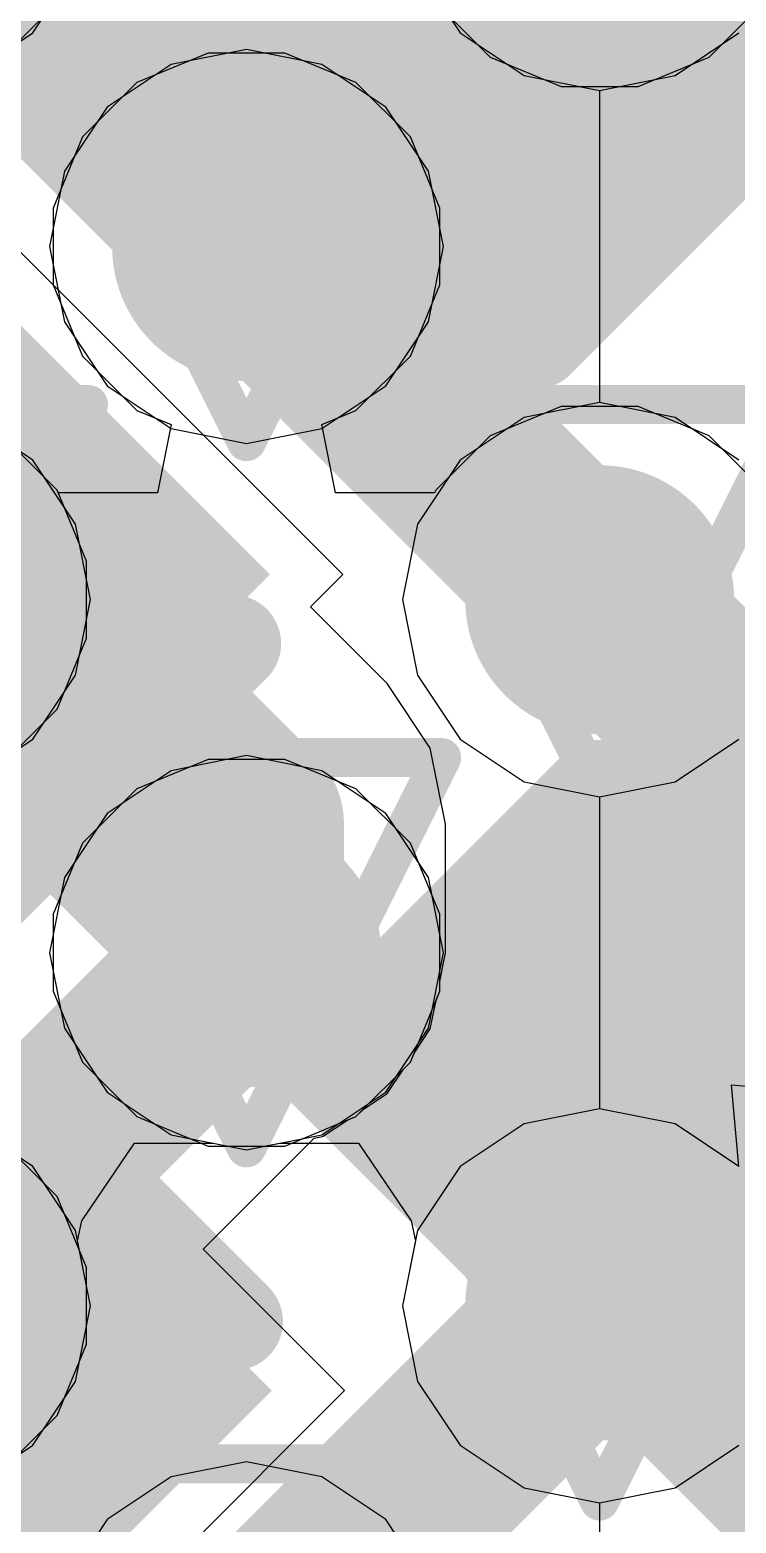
# Model space of a CAD drawing. Header units: inches. Extents: x -6 to 283, y -12 to 154.
# Drawn here: x 56.424 to 57.343, y 8.453 to 10.396 of the extents above; entities that cross this region are included whole.
import ezdxf

# ---------------------------------------------------------------- set-up
doc = ezdxf.new("R2010")
doc.units = ezdxf.units.IN
for name, color, linetype in [('Bottom Layer', 5, 'Continuous'), ('Bottom Overlay', 54, 'Continuous'), ('Bottom Paste', 16, 'Continuous'), ('Bottom Solder', 6, 'Continuous'), ('Drill Drawing', 1, 'Continuous'), ('GND-1', 16, 'Continuous'), ('GND-2', 90, 'Continuous'), ('GND-3', 216, 'Continuous'), ('GND-4', 54, 'Continuous'), ('PWR-1', 156, 'Continuous'), ('PWR-2', 130, 'Continuous'), ('Signal L1', 76, 'Continuous'), ('Signal L2', 6, 'Continuous'), ('Top Layer', 1, 'Continuous'), ('Top Paste', 8, 'Continuous'), ('Top Solder', 216, 'Continuous'), ('Via Holes', 16, 'Continuous')]:
    doc.layers.add(name, color=color, linetype=linetype)

# ---------------------------------------------------------------- blocks, each defined once
blk = doc.blocks.new('C___0402_B_38')
at = {"layer": 'Bottom Layer'}
for points in [[(-0.2413, 0.3175), (-0.2413, -0.3175), (-0.6985, -0.3175), (-0.6985, 0.3175)], [(0.6985, 0.3175), (0.6985, -0.3175), (0.2413, -0.3175), (0.2413, 0.3175)]]:
    blk.add_hatch(color=5, dxfattribs=at).paths.add_polyline_path(points)
at = {"layer": 'Bottom Paste'}
for points in [[(-0.2413, 0.3175), (-0.2413, -0.3175), (-0.6985, -0.3175), (-0.6985, 0.3175)], [(0.6985, 0.3175), (0.6985, -0.3175), (0.2413, -0.3175), (0.2413, 0.3175)]]:
    blk.add_hatch(color=16, dxfattribs=at).paths.add_polyline_path(points)
at = {"layer": 'Bottom Solder'}
for points in [[(-0.1813, 0.3775), (-0.1813, -0.3775), (-0.7585, -0.3775), (-0.7585, 0.3775)], [(0.7585, 0.3775), (0.7585, -0.3775), (0.1813, -0.3775), (0.1813, 0.3775)]]:
    blk.add_hatch(color=6, dxfattribs=at).paths.add_polyline_path(points)
at = {"layer": 'Bottom Overlay'}
for points in [[(-0.7874, -0.4064, 0.127, 0.127, 0), (-0.7874, 0.4064, 0.127, 0.127, 0)], [(-0.2794, 0.4064, 0.127, 0.127, 0), (-0.7874, 0.4064, 0.127, 0.127, 0)], [(0.7874, 0.4064, 0.127, 0.127, 0), (0.2794, 0.4064, 0.127, 0.127, 0)], [(0.7874, -0.4064, 0.127, 0.127, 0), (0.7874, 0.4064, 0.127, 0.127, 0)], [(-0.2794, -0.4064, 0.127, 0.127, 0), (-0.7874, -0.4064, 0.127, 0.127, 0)], [(0.7874, -0.4064, 0.127, 0.127, 0), (0.2794, -0.4064, 0.127, 0.127, 0)]]:
    blk.add_lwpolyline(points, format="xyseb", dxfattribs=at)
for points in [[(-0.8191, 0.4064, 0.0635, 0.0635, 1), (-0.7556, 0.4064, 0.0635, 0.0635, 1)], [(-0.8191, 0.4064, 0.0635, 0.0635, 1), (-0.7556, 0.4064, 0.0635, 0.0635, 1)], [(-0.3111, 0.4064, 0.0635, 0.0635, 1), (-0.2477, 0.4064, 0.0635, 0.0635, 1)], [(0.2477, 0.4064, 0.0635, 0.0635, 1), (0.3111, 0.4064, 0.0635, 0.0635, 1)], [(0.7556, 0.4064, 0.0635, 0.0635, 1), (0.8191, 0.4064, 0.0635, 0.0635, 1)], [(0.7556, 0.4064, 0.0635, 0.0635, 1), (0.8191, 0.4064, 0.0635, 0.0635, 1)], [(-0.8191, -0.4064, 0.0635, 0.0635, 1), (-0.7556, -0.4064, 0.0635, 0.0635, 1)], [(-0.8191, -0.4064, 0.0635, 0.0635, 1), (-0.7556, -0.4064, 0.0635, 0.0635, 1)], [(-0.3111, -0.4064, 0.0635, 0.0635, 1), (-0.2477, -0.4064, 0.0635, 0.0635, 1)], [(0.2477, -0.4064, 0.0635, 0.0635, 1), (0.3111, -0.4064, 0.0635, 0.0635, 1)], [(0.7556, -0.4064, 0.0635, 0.0635, 1), (0.8191, -0.4064, 0.0635, 0.0635, 1)], [(0.7556, -0.4064, 0.0635, 0.0635, 1), (0.8191, -0.4064, 0.0635, 0.0635, 1)]]:
    blk.add_lwpolyline(points, format="xyseb", close=True, dxfattribs=at)
blk = doc.blocks.new('BGA_565_15_5_14_4__57')
at = {"layer": 'Top Layer'}
h = blk.add_hatch(color=1, dxfattribs=at)
edge = h.paths.add_edge_path()
edge.add_arc((-2.275, 1.625), 0.125, 0, 360)
h = blk.add_hatch(color=1, dxfattribs=at)
edge = h.paths.add_edge_path()
edge.add_arc((-2.925, 0.975), 0.125, 0, 360)
h = blk.add_hatch(color=1, dxfattribs=at)
edge = h.paths.add_edge_path()
edge.add_arc((-2.275, 0.975), 0.125, 0, 360)
h = blk.add_hatch(color=1, dxfattribs=at)
edge = h.paths.add_edge_path()
edge.add_arc((-2.925, 0.325), 0.125, 0, 360)
at = {"layer": 'Top Paste'}
h = blk.add_hatch(color=8, dxfattribs=at)
edge = h.paths.add_edge_path()
edge.add_arc((-2.275, 1.625), 0.125, 0, 360)
h = blk.add_hatch(color=8, dxfattribs=at)
edge = h.paths.add_edge_path()
edge.add_arc((-2.925, 0.975), 0.125, 0, 360)
h = blk.add_hatch(color=8, dxfattribs=at)
edge = h.paths.add_edge_path()
edge.add_arc((-2.275, 0.975), 0.125, 0, 360)
h = blk.add_hatch(color=8, dxfattribs=at)
edge = h.paths.add_edge_path()
edge.add_arc((-2.925, 0.325), 0.125, 0, 360)
at = {"layer": 'Top Solder'}
h = blk.add_hatch(color=216, dxfattribs=at)
edge = h.paths.add_edge_path()
edge.add_arc((-2.275, 1.625), 0.175, 0, 360)
h = blk.add_hatch(color=216, dxfattribs=at)
edge = h.paths.add_edge_path()
edge.add_arc((-2.925, 0.975), 0.175, 0, 360)
h = blk.add_hatch(color=216, dxfattribs=at)
edge = h.paths.add_edge_path()
edge.add_arc((-2.275, 0.975), 0.175, 0, 360)
h = blk.add_hatch(color=216, dxfattribs=at)
edge = h.paths.add_edge_path()
edge.add_arc((-2.925, 0.325), 0.175, 0, 360)
blk = doc.blocks.new('C___0402_B_370')
at = {"layer": 'Bottom Layer'}
for points in [[(-0.2413, 0.3175), (-0.2413, -0.3175), (-0.6985, -0.3175), (-0.6985, 0.3175)], [(0.6985, 0.3175), (0.6985, -0.3175), (0.2413, -0.3175), (0.2413, 0.3175)]]:
    blk.add_hatch(color=5, dxfattribs=at).paths.add_polyline_path(points)
at = {"layer": 'Bottom Paste'}
for points in [[(-0.2413, 0.3175), (-0.2413, -0.3175), (-0.6985, -0.3175), (-0.6985, 0.3175)], [(0.6985, 0.3175), (0.6985, -0.3175), (0.2413, -0.3175), (0.2413, 0.3175)]]:
    blk.add_hatch(color=16, dxfattribs=at).paths.add_polyline_path(points)
at = {"layer": 'Bottom Solder'}
for points in [[(-0.1813, 0.3775), (-0.1813, -0.3775), (-0.7585, -0.3775), (-0.7585, 0.3775)], [(0.7585, 0.3775), (0.7585, -0.3775), (0.1813, -0.3775), (0.1813, 0.3775)]]:
    blk.add_hatch(color=6, dxfattribs=at).paths.add_polyline_path(points)
at = {"layer": 'Bottom Overlay'}
for points in [[(-0.7874, 0.4064, 0.127, 0.127, 0), (-0.7874, -0.4064, 0.127, 0.127, 0)], [(-0.7874, 0.4064, 0.127, 0.127, 0), (-0.2794, 0.4064, 0.127, 0.127, 0)], [(0.2794, 0.4064, 0.127, 0.127, 0), (0.7874, 0.4064, 0.127, 0.127, 0)], [(0.7874, 0.4064, 0.127, 0.127, 0), (0.7874, -0.4064, 0.127, 0.127, 0)], [(-0.7874, -0.4064, 0.127, 0.127, 0), (-0.2794, -0.4064, 0.127, 0.127, 0)], [(0.2794, -0.4064, 0.127, 0.127, 0), (0.7874, -0.4064, 0.127, 0.127, 0)]]:
    blk.add_lwpolyline(points, format="xyseb", dxfattribs=at)
for points in [[(-0.8191, 0.4064, 0.0635, 0.0635, 1), (-0.7556, 0.4064, 0.0635, 0.0635, 1)], [(-0.8191, 0.4064, 0.0635, 0.0635, 1), (-0.7556, 0.4064, 0.0635, 0.0635, 1)], [(-0.3111, 0.4064, 0.0635, 0.0635, 1), (-0.2477, 0.4064, 0.0635, 0.0635, 1)], [(0.2477, 0.4064, 0.0635, 0.0635, 1), (0.3111, 0.4064, 0.0635, 0.0635, 1)], [(0.7556, 0.4064, 0.0635, 0.0635, 1), (0.8191, 0.4064, 0.0635, 0.0635, 1)], [(0.7556, 0.4064, 0.0635, 0.0635, 1), (0.8191, 0.4064, 0.0635, 0.0635, 1)], [(-0.8191, -0.4064, 0.0635, 0.0635, 1), (-0.7556, -0.4064, 0.0635, 0.0635, 1)], [(-0.8191, -0.4064, 0.0635, 0.0635, 1), (-0.7556, -0.4064, 0.0635, 0.0635, 1)], [(-0.3111, -0.4064, 0.0635, 0.0635, 1), (-0.2477, -0.4064, 0.0635, 0.0635, 1)], [(0.2477, -0.4064, 0.0635, 0.0635, 1), (0.3111, -0.4064, 0.0635, 0.0635, 1)], [(0.7556, -0.4064, 0.0635, 0.0635, 1), (0.8191, -0.4064, 0.0635, 0.0635, 1)], [(0.7556, -0.4064, 0.0635, 0.0635, 1), (0.8191, -0.4064, 0.0635, 0.0635, 1)]]:
    blk.add_lwpolyline(points, format="xyseb", close=True, dxfattribs=at)
blk = doc.blocks.new('CAP_0201_B_374')
at = {"layer": 'Bottom Layer'}
for points in [[(-0.45, 0.15), (-0.15, 0.15), (-0.15, -0.15), (-0.45, -0.15)], [(0.15, 0.15), (0.45, 0.15), (0.45, -0.15), (0.15, -0.15)]]:
    blk.add_hatch(color=5, dxfattribs=at).paths.add_polyline_path(points)
at = {"layer": 'Bottom Paste'}
for points in [[(-0.45, 0.15), (-0.15, 0.15), (-0.15, -0.15), (-0.45, -0.15)], [(0.15, 0.15), (0.45, 0.15), (0.45, -0.15), (0.15, -0.15)]]:
    blk.add_hatch(color=16, dxfattribs=at).paths.add_polyline_path(points)
at = {"layer": 'Bottom Solder'}
for points in [[(-0.505, 0.205), (-0.095, 0.205), (-0.095, -0.205), (-0.505, -0.205)], [(0.095, 0.205), (0.505, 0.205), (0.505, -0.205), (0.095, -0.205)]]:
    blk.add_hatch(color=6, dxfattribs=at).paths.add_polyline_path(points)
at = {"layer": 'Bottom Overlay'}
for points in [[(-0.5334, 0.2286, 0.127, 0.127, 0), (-0.2032, 0.2286, 0.127, 0.127, 0)], [(-0.5334, -0.2286, 0.127, 0.127, 0), (-0.5334, 0.2286, 0.127, 0.127, 0)], [(0.2032, 0.2286, 0.127, 0.127, 0), (0.5334, 0.2286, 0.127, 0.127, 0)], [(0.5334, -0.2286, 0.127, 0.127, 0), (0.5334, 0.2286, 0.127, 0.127, 0)], [(-0.5334, -0.2286, 0.127, 0.127, 0), (-0.2032, -0.2286, 0.127, 0.127, 0)], [(0.2032, -0.2286, 0.127, 0.127, 0), (0.5334, -0.2286, 0.127, 0.127, 0)]]:
    blk.add_lwpolyline(points, format="xyseb", dxfattribs=at)
for points in [[(-0.5651, 0.2286, 0.0635, 0.0635, 1), (-0.5016, 0.2286, 0.0635, 0.0635, 1)], [(-0.5651, 0.2286, 0.0635, 0.0635, 1), (-0.5016, 0.2286, 0.0635, 0.0635, 1)], [(-0.2349, 0.2286, 0.0635, 0.0635, 1), (-0.1714, 0.2286, 0.0635, 0.0635, 1)], [(0.1714, 0.2286, 0.0635, 0.0635, 1), (0.2349, 0.2286, 0.0635, 0.0635, 1)], [(0.5016, 0.2286, 0.0635, 0.0635, 1), (0.5651, 0.2286, 0.0635, 0.0635, 1)], [(0.5016, 0.2286, 0.0635, 0.0635, 1), (0.5651, 0.2286, 0.0635, 0.0635, 1)], [(-0.5651, -0.2286, 0.0635, 0.0635, 1), (-0.5016, -0.2286, 0.0635, 0.0635, 1)], [(-0.5651, -0.2286, 0.0635, 0.0635, 1), (-0.5016, -0.2286, 0.0635, 0.0635, 1)], [(-0.2349, -0.2286, 0.0635, 0.0635, 1), (-0.1714, -0.2286, 0.0635, 0.0635, 1)], [(0.1714, -0.2286, 0.0635, 0.0635, 1), (0.2349, -0.2286, 0.0635, 0.0635, 1)], [(0.5016, -0.2286, 0.0635, 0.0635, 1), (0.5651, -0.2286, 0.0635, 0.0635, 1)], [(0.5016, -0.2286, 0.0635, 0.0635, 1), (0.5651, -0.2286, 0.0635, 0.0635, 1)]]:
    blk.add_lwpolyline(points, format="xyseb", close=True, dxfattribs=at)
blk = doc.blocks.new('C___0402_B_389')
at = {"layer": 'Bottom Layer'}
for points in [[(-0.2413, 0.3175), (-0.2413, -0.3175), (-0.6985, -0.3175), (-0.6985, 0.3175)], [(0.6985, 0.3175), (0.6985, -0.3175), (0.2413, -0.3175), (0.2413, 0.3175)]]:
    blk.add_hatch(color=5, dxfattribs=at).paths.add_polyline_path(points)
at = {"layer": 'Bottom Paste'}
for points in [[(-0.2413, 0.3175), (-0.2413, -0.3175), (-0.6985, -0.3175), (-0.6985, 0.3175)], [(0.6985, 0.3175), (0.6985, -0.3175), (0.2413, -0.3175), (0.2413, 0.3175)]]:
    blk.add_hatch(color=16, dxfattribs=at).paths.add_polyline_path(points)
at = {"layer": 'Bottom Solder'}
for points in [[(-0.1813, 0.3775), (-0.1813, -0.3775), (-0.7585, -0.3775), (-0.7585, 0.3775)], [(0.7585, 0.3775), (0.7585, -0.3775), (0.1813, -0.3775), (0.1813, 0.3775)]]:
    blk.add_hatch(color=6, dxfattribs=at).paths.add_polyline_path(points)
at = {"layer": 'Bottom Overlay'}
for points in [[(-0.7874, 0.4064, 0.127, 0.127, 0), (-0.7874, -0.4064, 0.127, 0.127, 0)], [(-0.2794, 0.4064, 0.127, 0.127, 0), (-0.7874, 0.4064, 0.127, 0.127, 0)], [(0.7874, 0.4064, 0.127, 0.127, 0), (0.2794, 0.4064, 0.127, 0.127, 0)], [(0.7874, 0.4064, 0.127, 0.127, 0), (0.7874, -0.4064, 0.127, 0.127, 0)], [(-0.2794, -0.4064, 0.127, 0.127, 0), (-0.7874, -0.4064, 0.127, 0.127, 0)], [(0.7874, -0.4064, 0.127, 0.127, 0), (0.2794, -0.4064, 0.127, 0.127, 0)]]:
    blk.add_lwpolyline(points, format="xyseb", dxfattribs=at)
for points in [[(-0.8191, 0.4064, 0.0635, 0.0635, 1), (-0.7556, 0.4064, 0.0635, 0.0635, 1)], [(-0.8191, 0.4064, 0.0635, 0.0635, 1), (-0.7556, 0.4064, 0.0635, 0.0635, 1)], [(-0.3111, 0.4064, 0.0635, 0.0635, 1), (-0.2477, 0.4064, 0.0635, 0.0635, 1)], [(0.2477, 0.4064, 0.0635, 0.0635, 1), (0.3111, 0.4064, 0.0635, 0.0635, 1)], [(0.7556, 0.4064, 0.0635, 0.0635, 1), (0.8191, 0.4064, 0.0635, 0.0635, 1)], [(0.7556, 0.4064, 0.0635, 0.0635, 1), (0.8191, 0.4064, 0.0635, 0.0635, 1)], [(-0.8191, -0.4064, 0.0635, 0.0635, 1), (-0.7556, -0.4064, 0.0635, 0.0635, 1)], [(-0.8191, -0.4064, 0.0635, 0.0635, 1), (-0.7556, -0.4064, 0.0635, 0.0635, 1)], [(-0.3111, -0.4064, 0.0635, 0.0635, 1), (-0.2477, -0.4064, 0.0635, 0.0635, 1)], [(0.2477, -0.4064, 0.0635, 0.0635, 1), (0.3111, -0.4064, 0.0635, 0.0635, 1)], [(0.7556, -0.4064, 0.0635, 0.0635, 1), (0.8191, -0.4064, 0.0635, 0.0635, 1)], [(0.7556, -0.4064, 0.0635, 0.0635, 1), (0.8191, -0.4064, 0.0635, 0.0635, 1)]]:
    blk.add_lwpolyline(points, format="xyseb", close=True, dxfattribs=at)

msp = doc.modelspace()

# ---------------------------------------------------------------- hatches: boundary and pattern name
at = {"layer": 'Bottom Layer'}
h = msp.add_hatch(color=5, dxfattribs=at)
edge = h.paths.add_edge_path()
edge.add_arc((56.7059, 10.1145), 0.15, 0, 360)
h = msp.add_hatch(color=5, dxfattribs=at)
edge = h.paths.add_edge_path()
edge.add_arc((57.1655, 9.6548), 0.15, 0, 360)
h = msp.add_hatch(color=5, dxfattribs=at)
edge = h.paths.add_edge_path()
edge.add_arc((56.7059, 9.1952), 0.15, 0, 360)
h = msp.add_hatch(color=5, dxfattribs=at)
edge = h.paths.add_edge_path()
edge.add_arc((57.1655, 8.7356), 0.15, 0, 360)
at = {"layer": 'GND-1'}
h = msp.add_hatch(color=16, dxfattribs=at)
edge = h.paths.add_edge_path()
edge.add_arc((56.7059, 10.1145), 0.15, 0, 360)
h = msp.add_hatch(color=16, dxfattribs=at)
edge = h.paths.add_edge_path()
edge.add_arc((57.1655, 9.6548), 0.15, 0, 360)
h = msp.add_hatch(color=16, dxfattribs=at)
edge = h.paths.add_edge_path()
edge.add_arc((56.7059, 9.1952), 0.15, 0, 360)
h = msp.add_hatch(color=16, dxfattribs=at)
edge = h.paths.add_edge_path()
edge.add_arc((57.1655, 8.7356), 0.15, 0, 360)
at = {"layer": 'GND-2'}
h = msp.add_hatch(color=90, dxfattribs=at)
edge = h.paths.add_edge_path()
edge.add_arc((56.7059, 10.1145), 0.15, 0, 360)
h = msp.add_hatch(color=90, dxfattribs=at)
edge = h.paths.add_edge_path()
edge.add_arc((57.1655, 9.6548), 0.15, 0, 360)
h = msp.add_hatch(color=90, dxfattribs=at)
edge = h.paths.add_edge_path()
edge.add_arc((56.7059, 9.1952), 0.15, 0, 360)
h = msp.add_hatch(color=90, dxfattribs=at)
edge = h.paths.add_edge_path()
edge.add_arc((57.1655, 8.7356), 0.15, 0, 360)
at = {"layer": 'GND-3'}
h = msp.add_hatch(color=216, dxfattribs=at)
edge = h.paths.add_edge_path()
edge.add_arc((56.7059, 10.1145), 0.15, 0, 360)
h = msp.add_hatch(color=216, dxfattribs=at)
edge = h.paths.add_edge_path()
edge.add_arc((57.1655, 9.6548), 0.15, 0, 360)
h = msp.add_hatch(color=216, dxfattribs=at)
edge = h.paths.add_edge_path()
edge.add_arc((56.7059, 9.1952), 0.15, 0, 360)
h = msp.add_hatch(color=216, dxfattribs=at)
edge = h.paths.add_edge_path()
edge.add_arc((57.1655, 8.7356), 0.15, 0, 360)
at = {"layer": 'GND-4'}
h = msp.add_hatch(color=54, dxfattribs=at)
edge = h.paths.add_edge_path()
edge.add_arc((56.7059, 10.1145), 0.15, 0, 360)
h = msp.add_hatch(color=54, dxfattribs=at)
edge = h.paths.add_edge_path()
edge.add_arc((57.1655, 9.6548), 0.15, 0, 360)
h = msp.add_hatch(color=54, dxfattribs=at)
edge = h.paths.add_edge_path()
edge.add_arc((56.7059, 9.1952), 0.15, 0, 360)
h = msp.add_hatch(color=54, dxfattribs=at)
edge = h.paths.add_edge_path()
edge.add_arc((57.1655, 8.7356), 0.15, 0, 360)
at = {"layer": 'PWR-1'}
h = msp.add_hatch(color=156, dxfattribs=at)
edge = h.paths.add_edge_path()
edge.add_arc((56.7059, 10.1145), 0.15, 0, 360)
h = msp.add_hatch(color=156, dxfattribs=at)
edge = h.paths.add_edge_path()
edge.add_arc((57.1655, 9.6548), 0.15, 0, 360)
h = msp.add_hatch(color=156, dxfattribs=at)
edge = h.paths.add_edge_path()
edge.add_arc((56.7059, 9.1952), 0.15, 0, 360)
h = msp.add_hatch(color=156, dxfattribs=at)
edge = h.paths.add_edge_path()
edge.add_arc((57.1655, 8.7356), 0.15, 0, 360)
at = {"layer": 'PWR-2'}
h = msp.add_hatch(color=130, dxfattribs=at)
edge = h.paths.add_edge_path()
edge.add_arc((56.7059, 10.1145), 0.15, 0, 360)
h = msp.add_hatch(color=130, dxfattribs=at)
edge = h.paths.add_edge_path()
edge.add_arc((57.1655, 9.6548), 0.15, 0, 360)
h = msp.add_hatch(color=130, dxfattribs=at)
edge = h.paths.add_edge_path()
edge.add_arc((56.7059, 9.1952), 0.15, 0, 360)
h = msp.add_hatch(color=130, dxfattribs=at)
edge = h.paths.add_edge_path()
edge.add_arc((57.1655, 8.7356), 0.15, 0, 360)
at = {"layer": 'Signal L1'}
h = msp.add_hatch(color=76, dxfattribs=at)
edge = h.paths.add_edge_path()
edge.add_arc((56.7059, 10.1145), 0.15, 0, 360)
h = msp.add_hatch(color=76, dxfattribs=at)
edge = h.paths.add_edge_path()
edge.add_arc((57.1655, 9.6548), 0.15, 0, 360)
h = msp.add_hatch(color=76, dxfattribs=at)
edge = h.paths.add_edge_path()
edge.add_arc((56.7059, 9.1952), 0.15, 0, 360)
h = msp.add_hatch(color=76, dxfattribs=at)
edge = h.paths.add_edge_path()
edge.add_arc((57.1655, 8.7356), 0.15, 0, 360)
at = {"layer": 'Signal L2'}
h = msp.add_hatch(color=6, dxfattribs=at)
edge = h.paths.add_edge_path()
edge.add_arc((56.7059, 10.1145), 0.15, 0, 360)
h = msp.add_hatch(color=6, dxfattribs=at)
edge = h.paths.add_edge_path()
edge.add_arc((57.1655, 9.6548), 0.15, 0, 360)
h = msp.add_hatch(color=6, dxfattribs=at)
edge = h.paths.add_edge_path()
edge.add_arc((56.7059, 9.1952), 0.15, 0, 360)
h = msp.add_hatch(color=6, dxfattribs=at)
edge = h.paths.add_edge_path()
edge.add_arc((57.1655, 8.7356), 0.15, 0, 360)
at = {"layer": 'Top Layer'}
h = msp.add_hatch(color=1, dxfattribs=at)
edge = h.paths.add_edge_path()
edge.add_arc((56.7059, 10.1145), 0.15, 0, 360)
h = msp.add_hatch(color=1, dxfattribs=at)
edge = h.paths.add_edge_path()
edge.add_arc((57.1655, 9.6548), 0.15, 0, 360)
h = msp.add_hatch(color=1, dxfattribs=at)
edge = h.paths.add_edge_path()
edge.add_arc((56.7059, 9.1952), 0.15, 0, 360)
h = msp.add_hatch(color=1, dxfattribs=at)
edge = h.paths.add_edge_path()
edge.add_arc((57.1655, 8.7356), 0.15, 0, 360)
at = {"layer": 'Via Holes'}
h = msp.add_hatch(color=7, dxfattribs=at)
edge = h.paths.add_edge_path()
edge.add_arc((56.7059, 10.1145), 0.075, 0, 360)
h = msp.add_hatch(color=7, dxfattribs=at)
edge = h.paths.add_edge_path()
edge.add_arc((57.1655, 9.6548), 0.075, 0, 360)
h = msp.add_hatch(color=7, dxfattribs=at)
edge = h.paths.add_edge_path()
edge.add_arc((56.7059, 9.1952), 0.075, 0, 360)
h = msp.add_hatch(color=7, dxfattribs=at)
edge = h.paths.add_edge_path()
edge.add_arc((57.1655, 8.7356), 0.075, 0, 360)

# ---------------------------------------------------------------- linework, layer by layer
at = {"layer": 'Bottom Layer'}
for p, q in [((56.8313, 9.6875), (56.2027, 10.3161)), ((56.7892, 9.6454), (56.8313, 9.6875)), ((56.8891, 9.5455), (56.7892, 9.6454)), ((56.9452, 9.4615), (56.8891, 9.5455)), ((56.9649, 9.3624), (56.9452, 9.4615)), ((56.9649, 9.1952), (56.9649, 9.3624)), ((56.9575, 9.158), (56.9649, 9.1952)), ((56.9575, 9.1452), (56.9575, 9.158)), ((56.9526, 9.1333), (56.9575, 9.1452)), ((56.9452, 9.0961), (56.9526, 9.1333)), ((56.9242, 9.0646), (56.9452, 9.0961)), ((56.9192, 9.0527), (56.9242, 9.0646)), ((56.8891, 9.0121), (56.9101, 9.0436)), ((56.9101, 9.0436), (56.9192, 9.0527)), ((56.8576, 8.9911), (56.8891, 9.0121)), ((56.8364, 8.977), (56.8484, 8.9819)), ((56.8484, 8.9819), (56.8576, 8.9911)), ((56.805, 8.956), (56.8364, 8.977)), ((56.6497, 8.8094), (56.7941, 8.9538)), ((56.7941, 8.9538), (56.805, 8.956)), ((56.8337, 8.6254), (56.6497, 8.8094)), ((56.2051, 7.9968), (56.8337, 8.6254))]:
    msp.add_line(p, q, dxfattribs=at)
for points in [[(56.2918, 9.7766, 0.254, 0.254, 0), (56.7059, 9.3624, 0.254, 0.254, 0)], [(56.7059, 9.1952, 0.254, 0.254, 0), (56.7059, 9.3624, 0.254, 0.254, 0)], [(56.2463, 8.7356, 0.2032, 0.2032, 0), (56.7059, 9.1952, 0.2032, 0.2032, 0)]]:
    msp.add_lwpolyline(points, format="xyseb", dxfattribs=at)
for points in [[(56.6424, 9.3624, 0.127, 0.127, 1), (56.7694, 9.3624, 0.127, 0.127, 1)], [(56.6424, 9.3624, 0.127, 0.127, 1), (56.7694, 9.3624, 0.127, 0.127, 1)], [(56.6424, 9.1952, 0.127, 0.127, 1), (56.7694, 9.1952, 0.127, 0.127, 1)], [(56.6551, 9.1952, 0.1016, 0.1016, 1), (56.7567, 9.1952, 0.1016, 0.1016, 1)]]:
    msp.add_lwpolyline(points, format="xyseb", close=True, dxfattribs=at)
at = {"layer": 'Drill Drawing'}
for points in [[(56.9115, 10.8281, 0.0508, 0.0508, 0), (57.1655, 10.3201, 0.0508, 0.0508, 0)], [(57.1655, 10.3201, 0.0508, 0.0508, 0), (57.4195, 10.8281, 0.0508, 0.0508, 0)], [(56.4519, 10.3685, 0.0508, 0.0508, 0), (56.9599, 10.3685, 0.0508, 0.0508, 0)], [(56.4519, 10.3685, 0.0508, 0.0508, 0), (56.7059, 9.8605, 0.0508, 0.0508, 0)], [(56.7059, 9.8605, 0.0508, 0.0508, 0), (56.9599, 10.3685, 0.0508, 0.0508, 0)], [(55.9923, 9.9088, 0.0508, 0.0508, 0), (56.5003, 9.9088, 0.0508, 0.0508, 0)], [(56.2463, 9.4008, 0.0508, 0.0508, 0), (56.5003, 9.9088, 0.0508, 0.0508, 0)], [(56.9115, 9.9088, 0.0508, 0.0508, 0), (57.4195, 9.9088, 0.0508, 0.0508, 0)], [(56.9115, 9.9088, 0.0508, 0.0508, 0), (57.1655, 9.4008, 0.0508, 0.0508, 0)], [(57.1655, 9.4008, 0.0508, 0.0508, 0), (57.4195, 9.9088, 0.0508, 0.0508, 0)], [(56.4519, 9.4492, 0.0508, 0.0508, 0), (56.9599, 9.4492, 0.0508, 0.0508, 0)], [(56.4519, 9.4492, 0.0508, 0.0508, 0), (56.7059, 8.9412, 0.0508, 0.0508, 0)], [(56.7059, 8.9412, 0.0508, 0.0508, 0), (56.9599, 9.4492, 0.0508, 0.0508, 0)], [(55.9923, 8.9896, 0.0508, 0.0508, 0), (56.5003, 8.9896, 0.0508, 0.0508, 0)], [(56.2463, 8.4816, 0.0508, 0.0508, 0), (56.5003, 8.9896, 0.0508, 0.0508, 0)], [(56.9115, 8.9896, 0.0508, 0.0508, 0), (57.4195, 8.9896, 0.0508, 0.0508, 0)], [(56.9115, 8.9896, 0.0508, 0.0508, 0), (57.1655, 8.4816, 0.0508, 0.0508, 0)], [(57.1655, 8.4816, 0.0508, 0.0508, 0), (57.4195, 8.9896, 0.0508, 0.0508, 0)], [(56.4519, 8.53, 0.0508, 0.0508, 0), (56.9599, 8.53, 0.0508, 0.0508, 0)], [(56.4519, 8.53, 0.0508, 0.0508, 0), (56.7059, 8.022, 0.0508, 0.0508, 0)], [(56.7059, 8.022, 0.0508, 0.0508, 0), (56.9599, 8.53, 0.0508, 0.0508, 0)]]:
    msp.add_lwpolyline(points, format="xyseb", dxfattribs=at)
for points in [[(56.4392, 10.3685, 0.0254, 0.0254, 1), (56.4646, 10.3685, 0.0254, 0.0254, 1)], [(56.4392, 10.3685, 0.0254, 0.0254, 1), (56.4646, 10.3685, 0.0254, 0.0254, 1)], [(56.9472, 10.3685, 0.0254, 0.0254, 1), (56.9726, 10.3685, 0.0254, 0.0254, 1)], [(56.9472, 10.3685, 0.0254, 0.0254, 1), (56.9726, 10.3685, 0.0254, 0.0254, 1)], [(57.1528, 10.3201, 0.0254, 0.0254, 1), (57.1782, 10.3201, 0.0254, 0.0254, 1)], [(57.1528, 10.3201, 0.0254, 0.0254, 1), (57.1782, 10.3201, 0.0254, 0.0254, 1)], [(56.4876, 9.9088, 0.0254, 0.0254, 1), (56.513, 9.9088, 0.0254, 0.0254, 1)], [(56.4876, 9.9088, 0.0254, 0.0254, 1), (56.513, 9.9088, 0.0254, 0.0254, 1)], [(56.8988, 9.9088, 0.0254, 0.0254, 1), (56.9242, 9.9088, 0.0254, 0.0254, 1)], [(56.8988, 9.9088, 0.0254, 0.0254, 1), (56.9242, 9.9088, 0.0254, 0.0254, 1)], [(56.6932, 9.8605, 0.0254, 0.0254, 1), (56.7186, 9.8605, 0.0254, 0.0254, 1)], [(56.6932, 9.8605, 0.0254, 0.0254, 1), (56.7186, 9.8605, 0.0254, 0.0254, 1)], [(56.4392, 9.4492, 0.0254, 0.0254, 1), (56.4646, 9.4492, 0.0254, 0.0254, 1)], [(56.4392, 9.4492, 0.0254, 0.0254, 1), (56.4646, 9.4492, 0.0254, 0.0254, 1)], [(56.9472, 9.4492, 0.0254, 0.0254, 1), (56.9726, 9.4492, 0.0254, 0.0254, 1)], [(56.9472, 9.4492, 0.0254, 0.0254, 1), (56.9726, 9.4492, 0.0254, 0.0254, 1)], [(57.1528, 9.4008, 0.0254, 0.0254, 1), (57.1782, 9.4008, 0.0254, 0.0254, 1)], [(57.1528, 9.4008, 0.0254, 0.0254, 1), (57.1782, 9.4008, 0.0254, 0.0254, 1)], [(56.4876, 8.9896, 0.0254, 0.0254, 1), (56.513, 8.9896, 0.0254, 0.0254, 1)], [(56.4876, 8.9896, 0.0254, 0.0254, 1), (56.513, 8.9896, 0.0254, 0.0254, 1)], [(56.8988, 8.9896, 0.0254, 0.0254, 1), (56.9242, 8.9896, 0.0254, 0.0254, 1)], [(56.8988, 8.9896, 0.0254, 0.0254, 1), (56.9242, 8.9896, 0.0254, 0.0254, 1)], [(56.6932, 8.9412, 0.0254, 0.0254, 1), (56.7186, 8.9412, 0.0254, 0.0254, 1)], [(56.6932, 8.9412, 0.0254, 0.0254, 1), (56.7186, 8.9412, 0.0254, 0.0254, 1)], [(56.4392, 8.53, 0.0254, 0.0254, 1), (56.4646, 8.53, 0.0254, 0.0254, 1)], [(56.4392, 8.53, 0.0254, 0.0254, 1), (56.4646, 8.53, 0.0254, 0.0254, 1)], [(56.9472, 8.53, 0.0254, 0.0254, 1), (56.9726, 8.53, 0.0254, 0.0254, 1)], [(56.9472, 8.53, 0.0254, 0.0254, 1), (56.9726, 8.53, 0.0254, 0.0254, 1)], [(57.1528, 8.4816, 0.0254, 0.0254, 1), (57.1782, 8.4816, 0.0254, 0.0254, 1)], [(57.1528, 8.4816, 0.0254, 0.0254, 1), (57.1782, 8.4816, 0.0254, 0.0254, 1)]]:
    msp.add_lwpolyline(points, format="xyseb", close=True, dxfattribs=at)
at = {"layer": 'GND-1'}
for p, q in [((56.4596, 9.7974), (56.3888, 9.8681)), ((56.4979, 9.7049), (56.4596, 9.7974)), ((56.4979, 9.6048), (56.4979, 9.7049)), ((56.4596, 9.5123), (56.4979, 9.6048)), ((56.3888, 9.4415), (56.4596, 9.5123)), ((56.6559, 9.4468), (56.5634, 9.4085)), ((56.756, 9.4468), (56.6559, 9.4468)), ((56.8484, 9.4085), (56.756, 9.4468)), ((56.5634, 9.4085), (56.4926, 9.3377)), ((56.9192, 9.3377), (56.8484, 9.4085)), ((56.4926, 9.3377), (56.4543, 9.2453)), ((56.9575, 9.2453), (56.9192, 9.3377)), ((56.4543, 9.2453), (56.4543, 9.1452)), ((56.9575, 9.1452), (56.9575, 9.2453)), ((56.4543, 9.1452), (56.4926, 9.0527)), ((56.9192, 9.0527), (56.9575, 9.1452)), ((56.4926, 9.0527), (56.5634, 8.9819)), ((56.8484, 8.9819), (56.9192, 9.0527)), ((56.5634, 8.9819), (56.6559, 8.9436)), ((56.756, 8.9436), (56.8484, 8.9819)), ((56.4596, 8.8781), (56.3888, 8.9489)), ((56.6559, 8.9436), (56.756, 8.9436)), ((56.4979, 8.7856), (56.4596, 8.8781)), ((56.4979, 8.6856), (56.4979, 8.7856)), ((56.4596, 8.5931), (56.4979, 8.6856)), ((56.3888, 8.5223), (56.4596, 8.5931))]:
    msp.add_line(p, q, dxfattribs=at)
at = {"layer": 'GND-2'}
for p, q in [((56.4596, 9.7974), (56.3888, 9.8681)), ((56.4979, 9.7049), (56.4596, 9.7974)), ((56.4979, 9.6048), (56.4979, 9.7049)), ((56.4596, 9.5123), (56.4979, 9.6048)), ((56.3888, 9.4415), (56.4596, 9.5123)), ((56.6559, 9.4468), (56.5634, 9.4085)), ((56.756, 9.4468), (56.6559, 9.4468)), ((56.8484, 9.4085), (56.756, 9.4468)), ((56.5634, 9.4085), (56.4926, 9.3377)), ((56.9192, 9.3377), (56.8484, 9.4085)), ((56.4926, 9.3377), (56.4543, 9.2453)), ((56.9575, 9.2453), (56.9192, 9.3377)), ((56.4543, 9.2453), (56.4543, 9.1452)), ((56.9575, 9.1452), (56.9575, 9.2453)), ((56.4543, 9.1452), (56.4926, 9.0527)), ((56.9192, 9.0527), (56.9575, 9.1452)), ((56.4926, 9.0527), (56.5634, 8.9819)), ((56.8484, 8.9819), (56.9192, 9.0527)), ((56.5634, 8.9819), (56.6559, 8.9436)), ((56.756, 8.9436), (56.8484, 8.9819)), ((56.4596, 8.8781), (56.3888, 8.9489)), ((56.6559, 8.9436), (56.756, 8.9436)), ((56.4979, 8.7856), (56.4596, 8.8781)), ((56.4979, 8.6856), (56.4979, 8.7856)), ((56.4596, 8.5931), (56.4979, 8.6856)), ((56.3888, 8.5223), (56.4596, 8.5931))]:
    msp.add_line(p, q, dxfattribs=at)
at = {"layer": 'GND-3'}
for p, q in [((56.4596, 9.7974), (56.3888, 9.8681)), ((56.4979, 9.7049), (56.4596, 9.7974)), ((56.4979, 9.6048), (56.4979, 9.7049)), ((56.4596, 9.5123), (56.4979, 9.6048)), ((56.3888, 9.4415), (56.4596, 9.5123)), ((56.6559, 9.4468), (56.5634, 9.4085)), ((56.756, 9.4468), (56.6559, 9.4468)), ((56.8484, 9.4085), (56.756, 9.4468)), ((56.5634, 9.4085), (56.4926, 9.3377)), ((56.9192, 9.3377), (56.8484, 9.4085)), ((56.4926, 9.3377), (56.4543, 9.2453)), ((56.9575, 9.2453), (56.9192, 9.3377)), ((56.4543, 9.2453), (56.4543, 9.1452)), ((56.9575, 9.1452), (56.9575, 9.2453)), ((56.4543, 9.1452), (56.4926, 9.0527)), ((56.9192, 9.0527), (56.9575, 9.1452)), ((56.4926, 9.0527), (56.5634, 8.9819)), ((56.8484, 8.9819), (56.9192, 9.0527)), ((56.5634, 8.9819), (56.6559, 8.9436)), ((56.756, 8.9436), (56.8484, 8.9819)), ((56.4596, 8.8781), (56.3888, 8.9489)), ((56.6559, 8.9436), (56.756, 8.9436)), ((56.4979, 8.7856), (56.4596, 8.8781)), ((56.4979, 8.6856), (56.4979, 8.7856)), ((56.4596, 8.5931), (56.4979, 8.6856)), ((56.3888, 8.5223), (56.4596, 8.5931))]:
    msp.add_line(p, q, dxfattribs=at)
at = {"layer": 'GND-4'}
for p, q in [((56.4596, 9.7974), (56.3888, 9.8681)), ((56.4979, 9.7049), (56.4596, 9.7974)), ((56.4979, 9.6048), (56.4979, 9.7049)), ((56.4596, 9.5123), (56.4979, 9.6048)), ((56.3888, 9.4415), (56.4596, 9.5123)), ((56.6559, 9.4468), (56.5634, 9.4085)), ((56.756, 9.4468), (56.6559, 9.4468)), ((56.8484, 9.4085), (56.756, 9.4468)), ((56.5634, 9.4085), (56.4926, 9.3377)), ((56.9192, 9.3377), (56.8484, 9.4085)), ((56.4926, 9.3377), (56.4543, 9.2453)), ((56.9575, 9.2453), (56.9192, 9.3377)), ((56.4543, 9.2453), (56.4543, 9.1452)), ((56.9575, 9.1452), (56.9575, 9.2453)), ((56.4543, 9.1452), (56.4926, 9.0527)), ((56.9192, 9.0527), (56.9575, 9.1452)), ((56.4926, 9.0527), (56.5634, 8.9819)), ((56.8484, 8.9819), (56.9192, 9.0527)), ((56.5634, 8.9819), (56.6559, 8.9436)), ((56.756, 8.9436), (56.8484, 8.9819)), ((56.4596, 8.8781), (56.3888, 8.9489)), ((56.6559, 8.9436), (56.756, 8.9436)), ((56.4979, 8.7856), (56.4596, 8.8781)), ((56.4979, 8.6856), (56.4979, 8.7856)), ((56.4596, 8.5931), (56.4979, 8.6856)), ((56.3888, 8.5223), (56.4596, 8.5931))]:
    msp.add_line(p, q, dxfattribs=at)
at = {"layer": 'PWR-1'}
for p, q in [((56.4277, 10.3927), (56.4833, 10.4759)), ((56.9285, 10.4759), (56.9841, 10.3927)), ((56.3445, 10.3371), (56.4277, 10.3927)), ((56.9841, 10.3927), (57.0674, 10.3371)), ((56.7059, 10.371), (56.6077, 10.3515)), ((56.8041, 10.3515), (56.7059, 10.371)), ((56.6077, 10.3515), (56.5245, 10.2959)), ((56.8873, 10.2959), (56.8041, 10.3515)), ((57.0674, 10.3371), (57.1655, 10.3176)), ((57.1655, 10.3176), (57.1655, 9.9114)), ((56.5245, 10.2959), (56.4689, 10.2126)), ((56.9429, 10.2126), (56.8873, 10.2959)), ((56.4689, 10.2126), (56.4494, 10.1145)), ((56.9624, 10.1145), (56.9429, 10.2126)), ((56.4494, 10.1145), (56.4689, 10.0163)), ((56.9429, 10.0163), (56.9624, 10.1145)), ((56.4689, 10.0163), (56.5245, 9.9331)), ((56.8873, 9.9331), (56.9429, 10.0163)), ((56.5245, 9.9331), (56.6077, 9.8775)), ((56.8041, 9.8775), (56.8873, 9.9331)), ((57.1655, 9.9114), (57.0674, 9.8918)), ((56.6077, 9.8775), (56.7059, 9.8579)), ((56.7059, 9.8579), (56.8041, 9.8775)), ((57.0674, 9.8918), (56.9841, 9.8362)), ((56.9841, 9.8362), (56.9285, 9.753)), ((56.9285, 9.753), (56.909, 9.6548)), ((56.909, 9.6548), (56.9285, 9.5567)), ((56.9285, 9.5567), (56.9841, 9.4734)), ((56.9841, 9.4734), (57.0674, 9.4178)), ((57.0674, 9.4178), (57.1655, 9.3983)), ((57.1655, 9.3983), (57.1655, 8.9921)), ((57.1655, 8.9921), (57.0674, 8.9726)), ((57.0674, 8.9726), (56.9841, 8.917)), ((56.9841, 8.917), (56.9285, 8.8338)), ((56.9285, 8.8338), (56.909, 8.7356)), ((56.909, 8.7356), (56.9285, 8.6374)), ((56.9285, 8.6374), (56.9841, 8.5542)), ((56.9841, 8.5542), (57.0674, 8.4986)), ((56.7059, 8.5325), (56.6077, 8.513)), ((56.8041, 8.513), (56.7059, 8.5325)), ((56.6077, 8.513), (56.5245, 8.4574)), ((56.8873, 8.4574), (56.8041, 8.513)), ((57.0674, 8.4986), (57.1655, 8.4791)), ((57.1655, 8.4791), (57.1655, 8.0729)), ((56.5245, 8.4574), (56.4689, 8.3741)), ((56.9429, 8.3741), (56.8873, 8.4574))]:
    msp.add_line(p, q, dxfattribs=at)
at = {"layer": 'PWR-2'}
for p, q in [((56.4277, 10.3927), (56.4833, 10.4759)), ((56.9285, 10.4759), (56.9841, 10.3927)), ((56.3445, 10.3371), (56.4277, 10.3927)), ((56.9841, 10.3927), (57.0674, 10.3371)), ((57.2637, 10.3371), (57.3469, 10.3927)), ((56.7059, 10.371), (56.6077, 10.3515)), ((56.8041, 10.3515), (56.7059, 10.371)), ((56.6077, 10.3515), (56.5245, 10.2959)), ((56.8873, 10.2959), (56.8041, 10.3515)), ((57.0674, 10.3371), (57.1655, 10.3176)), ((57.1655, 10.3176), (57.2637, 10.3371)), ((56.5245, 10.2959), (56.4689, 10.2126)), ((56.9429, 10.2126), (56.8873, 10.2959)), ((56.4689, 10.2126), (56.4494, 10.1145)), ((56.9624, 10.1145), (56.9429, 10.2126)), ((56.4494, 10.1145), (56.4689, 10.0163)), ((56.9429, 10.0163), (56.9624, 10.1145)), ((56.4689, 10.0163), (56.5245, 9.9331)), ((56.8873, 9.9331), (56.9429, 10.0163)), ((56.5245, 9.9331), (56.6077, 9.8775)), ((56.8041, 9.8775), (56.8873, 9.9331)), ((57.1655, 9.9114), (57.0674, 9.8918)), ((57.2637, 9.8918), (57.1655, 9.9114)), ((56.4277, 9.8362), (56.3445, 9.8918)), ((56.6077, 9.8775), (56.7059, 9.8579)), ((56.7059, 9.8579), (56.8041, 9.8775)), ((57.0674, 9.8918), (56.9841, 9.8362)), ((57.3469, 9.8362), (57.2637, 9.8918)), ((56.4833, 9.753), (56.4277, 9.8362)), ((56.9841, 9.8362), (56.9285, 9.753)), ((56.5028, 9.6548), (56.4833, 9.753)), ((56.9285, 9.753), (56.909, 9.6548)), ((56.4833, 9.5567), (56.5028, 9.6548)), ((56.909, 9.6548), (56.9285, 9.5567)), ((56.4277, 9.4734), (56.4833, 9.5567)), ((56.9285, 9.5567), (56.9841, 9.4734)), ((56.3445, 9.4178), (56.4277, 9.4734)), ((56.9841, 9.4734), (57.0674, 9.4178)), ((57.2637, 9.4178), (57.3469, 9.4734)), ((56.7059, 9.4518), (56.6077, 9.4322)), ((56.8041, 9.4322), (56.7059, 9.4518)), ((56.6077, 9.4322), (56.5245, 9.3766)), ((56.8873, 9.3766), (56.8041, 9.4322)), ((57.0674, 9.4178), (57.1655, 9.3983)), ((57.1655, 9.3983), (57.2637, 9.4178)), ((56.5245, 9.3766), (56.4689, 9.2934)), ((56.9429, 9.2934), (56.8873, 9.3766)), ((56.4689, 9.2934), (56.4494, 9.1952)), ((56.9624, 9.1952), (56.9429, 9.2934)), ((56.4494, 9.1952), (56.4689, 9.0971)), ((56.9429, 9.0971), (56.9624, 9.1952)), ((56.4689, 9.0971), (56.5245, 9.0138)), ((56.8873, 9.0138), (56.9429, 9.0971)), ((56.5245, 9.0138), (56.6077, 8.9582)), ((56.8041, 8.9582), (56.8873, 9.0138)), ((57.1655, 8.9921), (57.0674, 8.9726)), ((57.2637, 8.9726), (57.1655, 8.9921)), ((56.4277, 8.917), (56.3445, 8.9726)), ((57.0674, 8.9726), (56.9841, 8.917)), ((57.3469, 8.917), (57.2637, 8.9726)), ((56.6077, 8.9582), (56.7059, 8.9387)), ((56.7059, 8.9387), (56.8041, 8.9582)), ((56.4833, 8.8338), (56.4277, 8.917)), ((56.9841, 8.917), (56.9285, 8.8338)), ((56.5028, 8.7356), (56.4833, 8.8338)), ((56.9285, 8.8338), (56.909, 8.7356)), ((56.4833, 8.6374), (56.5028, 8.7356)), ((56.909, 8.7356), (56.9285, 8.6374)), ((56.4277, 8.5542), (56.4833, 8.6374)), ((56.9285, 8.6374), (56.9841, 8.5542)), ((56.3445, 8.4986), (56.4277, 8.5542)), ((56.9841, 8.5542), (57.0674, 8.4986)), ((57.2637, 8.4986), (57.3469, 8.5542)), ((56.7059, 8.5325), (56.6077, 8.513)), ((56.8041, 8.513), (56.7059, 8.5325)), ((56.6077, 8.513), (56.5245, 8.4574)), ((56.8873, 8.4574), (56.8041, 8.513)), ((57.0674, 8.4986), (57.1655, 8.4791)), ((57.1655, 8.4791), (57.2637, 8.4986)), ((56.5245, 8.4574), (56.4689, 8.3741)), ((56.9429, 8.3741), (56.8873, 8.4574))]:
    msp.add_line(p, q, dxfattribs=at)
at = {"layer": 'Signal L2'}
for p, q in [((56.3888, 10.3608), (56.4596, 10.4316)), ((56.9522, 10.4316), (57.023, 10.3608)), ((57.3081, 10.3608), (57.3788, 10.4316)), ((56.6559, 10.3661), (56.5634, 10.3278)), ((56.756, 10.3661), (56.6559, 10.3661)), ((56.8484, 10.3278), (56.756, 10.3661)), ((57.023, 10.3608), (57.1155, 10.3225)), ((57.2156, 10.3225), (57.3081, 10.3608)), ((56.5634, 10.3278), (56.4926, 10.257)), ((56.9192, 10.257), (56.8484, 10.3278)), ((57.1155, 10.3225), (57.2156, 10.3225)), ((56.4926, 10.257), (56.4543, 10.1645)), ((56.9575, 10.1645), (56.9192, 10.257)), ((56.4543, 10.1645), (56.4543, 10.0644)), ((56.9575, 10.0644), (56.9575, 10.1645)), ((56.4543, 10.0644), (56.4926, 9.9719)), ((56.9192, 9.9719), (56.9575, 10.0644)), ((56.4926, 9.9719), (56.5634, 9.9012)), ((56.8484, 9.9012), (56.9192, 9.9719)), ((56.5634, 9.9012), (56.6077, 9.8828)), ((56.8041, 9.8828), (56.8484, 9.9012)), ((57.1155, 9.9064), (57.023, 9.8681)), ((57.2156, 9.9064), (57.1155, 9.9064)), ((57.3081, 9.8681), (57.2156, 9.9064)), ((56.6077, 9.8828), (56.5901, 9.7939)), ((56.8218, 9.7939), (56.8041, 9.8828)), ((56.4596, 9.7974), (56.3888, 9.8681)), ((57.023, 9.8681), (56.9522, 9.7974)), ((57.3788, 9.7974), (57.3081, 9.8681)), ((56.461, 9.7939), (56.4596, 9.7974)), ((56.9522, 9.7974), (56.9508, 9.7939)), ((56.5901, 9.7939), (56.461, 9.7939)), ((56.9508, 9.7939), (56.8218, 9.7939)), ((57.3469, 8.917), (57.3374, 9.0233)), ((57.3374, 9.0233), (57.4438, 9.0138)), ((56.4917, 8.8462), (56.5602, 8.9473)), ((56.5602, 8.9473), (56.6627, 8.9473)), ((56.6627, 8.9473), (56.7059, 8.9387)), ((56.7059, 8.9387), (56.7491, 8.9473)), ((56.7491, 8.9473), (56.8516, 8.9473)), ((56.8516, 8.9473), (56.9201, 8.8462)), ((56.486, 8.8203), (56.4917, 8.8462)), ((56.9201, 8.8462), (56.9259, 8.8203)), ((56.5028, 8.7356), (56.486, 8.8203)), ((56.9259, 8.8203), (56.909, 8.7356)), ((56.4833, 8.6374), (56.5028, 8.7356)), ((56.909, 8.7356), (56.9285, 8.6374)), ((56.4277, 8.5542), (56.4833, 8.6374)), ((56.9285, 8.6374), (56.9841, 8.5542)), ((56.3445, 8.4986), (56.4277, 8.5542)), ((56.9841, 8.5542), (57.0674, 8.4986)), ((57.2637, 8.4986), (57.3469, 8.5542)), ((56.7059, 8.5325), (56.6077, 8.513)), ((56.8041, 8.513), (56.7059, 8.5325)), ((56.6077, 8.513), (56.5245, 8.4574)), ((56.8873, 8.4574), (56.8041, 8.513)), ((57.0674, 8.4986), (57.1655, 8.4791)), ((57.1655, 8.4791), (57.2637, 8.4986)), ((56.5245, 8.4574), (56.4689, 8.3741)), ((56.9429, 8.3741), (56.8873, 8.4574))]:
    msp.add_line(p, q, dxfattribs=at)
at = {"layer": 'Top Layer'}
for points in [[(56.2463, 10.5741, 0.254, 0.254, 0), (56.7059, 10.1145, 0.254, 0.254, 0)], [(56.7059, 10.1145, 0.254, 0.254, 0), (57.1655, 10.5741, 0.254, 0.254, 0)], [(56.7059, 10.1145, 0.254, 0.254, 0), (57.1655, 9.6548, 0.254, 0.254, 0)], [(56.2463, 9.6549, 0.254, 0.254, 0), (56.7059, 9.1952, 0.254, 0.254, 0)], [(57.1655, 9.6548, 0.254, 0.254, 0), (57.6252, 9.1952, 0.254, 0.254, 0)], [(55.3271, 7.8164, 0.254, 0.254, 0), (56.7059, 9.1952, 0.254, 0.254, 0)], [(57.1655, 8.7356, 0.254, 0.254, 0), (57.6252, 9.1952, 0.254, 0.254, 0)], [(56.7059, 8.276, 0.254, 0.254, 0), (57.1655, 8.7356, 0.254, 0.254, 0)]]:
    msp.add_lwpolyline(points, format="xyseb", dxfattribs=at)
for points in [[(56.6424, 10.1145, 0.127, 0.127, 1), (56.7694, 10.1145, 0.127, 0.127, 1)], [(56.6424, 10.1145, 0.127, 0.127, 1), (56.7694, 10.1145, 0.127, 0.127, 1)], [(56.6424, 10.1145, 0.127, 0.127, 1), (56.7694, 10.1145, 0.127, 0.127, 1)], [(57.102, 9.6548, 0.127, 0.127, 1), (57.229, 9.6548, 0.127, 0.127, 1)], [(57.102, 9.6548, 0.127, 0.127, 1), (57.229, 9.6548, 0.127, 0.127, 1)], [(56.6424, 9.1952, 0.127, 0.127, 1), (56.7694, 9.1952, 0.127, 0.127, 1)], [(56.6424, 9.1952, 0.127, 0.127, 1), (56.7694, 9.1952, 0.127, 0.127, 1)], [(57.102, 8.7356, 0.127, 0.127, 1), (57.229, 8.7356, 0.127, 0.127, 1)], [(57.102, 8.7356, 0.127, 0.127, 1), (57.229, 8.7356, 0.127, 0.127, 1)]]:
    msp.add_lwpolyline(points, format="xyseb", close=True, dxfattribs=at)

# ---------------------------------------------------------------- block references
for name, p, rotation in [('BGA_565_15_5_14_4__57', (54.4079, 8.2759), 225), ('C___0402_B_38', (56.5978, 10.0826), 225), ('C___0402_B_370', (57.6485, 9.319), 45), ('C___0402_B_389', (56.6002, 8.2303), 135), ('CAP_0201_B_374', (57.9335, 7.9943), 315)]:
    msp.add_blockref(name, p, dxfattribs=dict(rotation=rotation))

doc.saveas('drawing.dxf')
